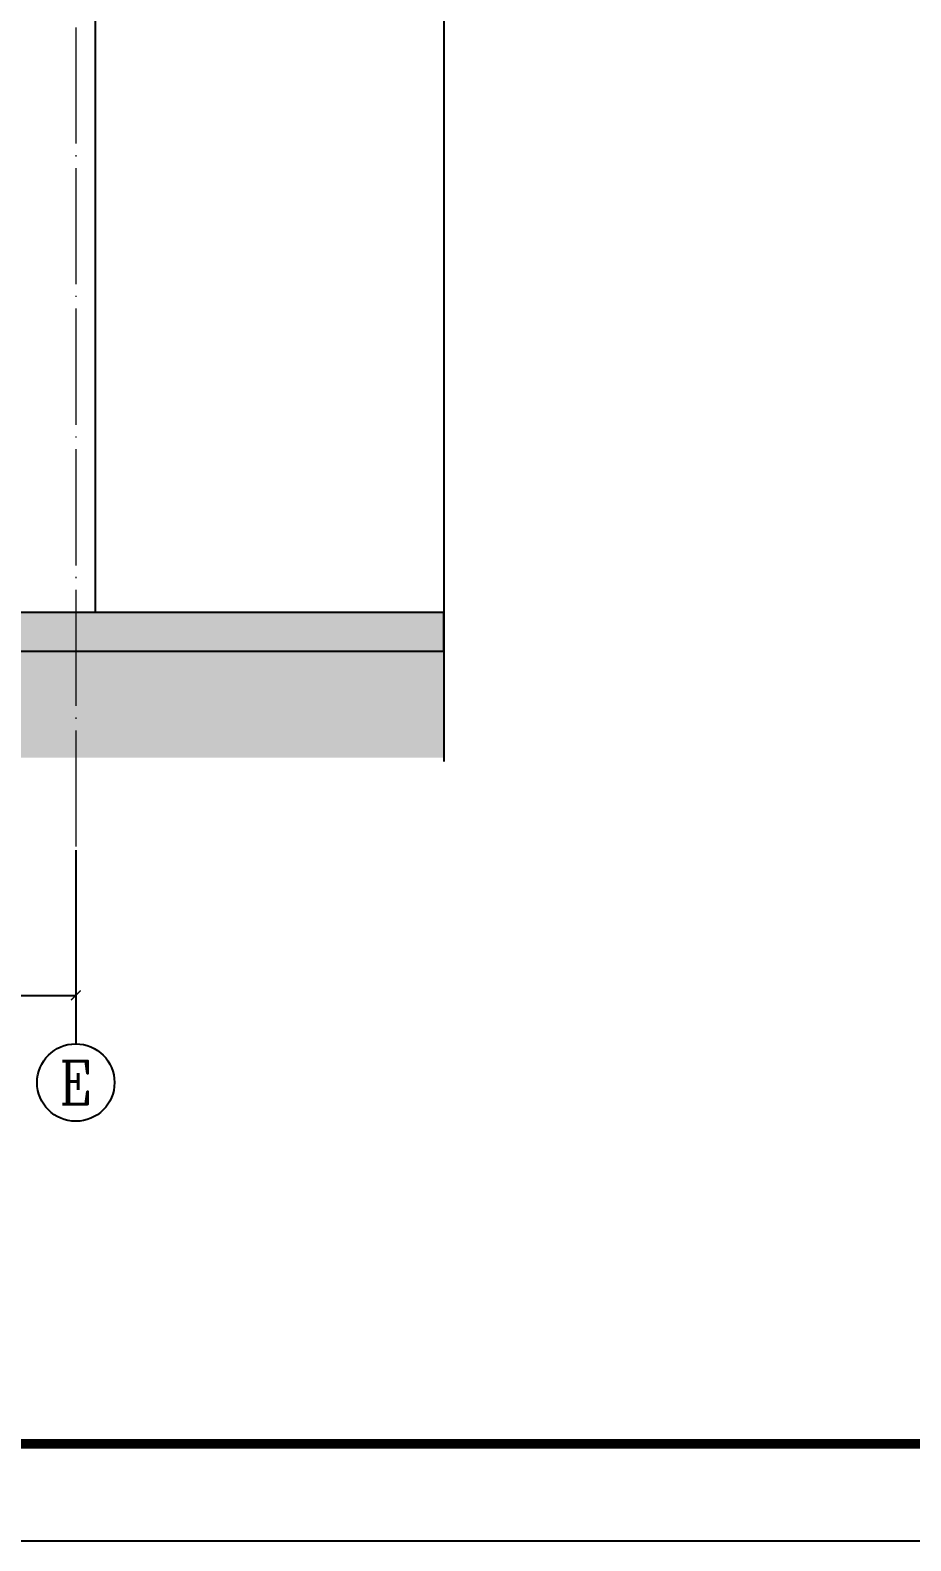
# Model space of a CAD drawing. Extents: x -461650 to 361314, y 245336 to 769729.
# Drawn here: x 287800 to 292347, y 704073 to 711874 of the extents above; entities that cross this region are included whole.
import ezdxf
from ezdxf.enums import TextEntityAlignment as Align

# ---------------------------------------------------------------- set-up
doc = ezdxf.new("R2010")
doc.units = 0
doc.header["$LTSCALE"] = 1000
doc.linetypes.add('DOTE', pattern=[2.42, 2, -0.2, 0.02, -0.2])
doc.layers.get('0').update_dxf_attribs({"linetype": 'CONTINUOUS'})
doc.layers.get('DEFPOINTS').update_dxf_attribs({"linetype": 'CONTINUOUS'})
for name, color, linetype in [('-TK', 7, 'CONTINUOUS'), ('A-AXIS_TEXT', 7, 'CONTINUOUS'), ('AXIS', 3, 'CONTINUOUS'), ('DIM_SYMB', 3, 'CONTINUOUS'), ('WALL', 5, 'CONTINUOUS'), ('看线', 251, 'CONTINUOUS')]:
    doc.layers.add(name, color=color, linetype=linetype)
for name, color, linetype, lineweight in [('AXIS_TEXT', 7, 'CONTINUOUS', 20), ('DOTE', 19, 'DOTE', 9), ('PUB_HATCH', 8, 'CONTINUOUS', 9), ('填充', 251, 'CONTINUOUS', 5)]:
    doc.layers.add(name, color=color, linetype=linetype, lineweight=lineweight)
doc.styles.add('_TCH_AXIS', font='COMPLEX', dxfattribs={"bigfont": 'GBCBIG'})
doc.styles.add('_TCH_DIM_T3', font='SIMPLEX', dxfattribs={"width": 0.705882, "bigfont": 'GBCBIG'})
doc.styles.add('COMPLEX', font='COMPLEX')
doc.dimstyles.new('_TCH_ARCH&&50', dxfattribs={"dimtxt": 157.5, "dimasz": 50, "dimexe": 125, "dimexo": 150, "dimgap": 58.75, "dimtad": 1, "dimdec": 0, "dimzin": 0, "dimdsep": 46, "dimtxsty": '_TCH_DIM_T3', "dimblk": 'ARCHTICK', "dimcen": 0.09, "dimclrt": 7, "dimazin": 0, "dimtfac": 1, "dimtdec": 0, "dimtix": 1, "dimtmove": 2, "dimatfit": 3, "dimldrblk": 'ARCHTICK', "dimfxl": 0, "dimtolj": 1, "dimtzin": 0, "dimarcsym": 0})

# ---------------------------------------------------------------- blocks, each defined once
blk = doc.blocks.new('A1')
blk.add_lwpolyline([(0, 59400), (0, 0), (84100, 0), (84100, 59400)], close=True)
at = {"const_width": 100}
blk.add_lwpolyline([(2500, 58400), (2500, 1000), (83100, 1000), (83100, 58400)], close=True, dxfattribs=at)
blk = doc.blocks.new('_ArchTick')
at = {"color": 0, "linetype": 'ByBlock', "const_width": 0.15}
blk.add_lwpolyline([(-0.5, -0.5), (0.5, 0.5)], dxfattribs=at)
blk = doc.blocks.new('*D1462')
at = {"layer": 'AXIS', "color": 0, "lineweight": -2}
for p, q in [((285935.8, 707489.3), (285935.8, 706764.3)), ((288035.8, 707489.3), (288035.8, 706764.3)), ((285935.8, 706889.3), (288035.8, 706889.3))]:
    blk.add_line(p, q, dxfattribs=at)
at = {"layer": 'DEFPOINTS', "color": 0}
for p in [(285935.8, 707639.3), (288035.8, 707639.3), (288035.8, 706889.3)]:
    blk.add_point(p, dxfattribs=at)
at = {"layer": 'AXIS', "color": 0, "lineweight": -2, "xscale": 50, "yscale": 50, "zscale": 50, "rotation": 180}
blk.add_blockref('_ArchTick', (285935.8, 706889.3), dxfattribs=at)
at = {"layer": 'AXIS', "color": 0, "lineweight": -2, "xscale": 50, "yscale": 50, "zscale": 50}
blk.add_blockref('_ArchTick', (288035.8, 706889.3), dxfattribs=at)
at = {"layer": 'AXIS', "color": 7, "insert": (286985.8, 707026.8), "char_height": 157.5, "attachment_point": 5, "style": '_TCH_DIM_T3'}
blk.add_mtext('\\A1;2100', dxfattribs=at)
blk = doc.blocks.new('_AXISO')
blk.add_circle((0, 0), 0.5)
at = {"layer": 'A-AXIS_TEXT', "style": 'COMPLEX', "width": 1.041667}
blk.add_attdef('A', text='', height=0.56, dxfattribs=at).set_placement((-0.25, -0.28), (0.25, -0.28), align=Align.FIT)

msp = doc.modelspace()

# ---------------------------------------------------------------- hatches: boundary and pattern name
at = {"layer": 'PUB_HATCH'}
h = msp.add_hatch(dxfattribs=at)
h.set_pattern_fill('钢筋混凝土', color=256, scale=30, style=0)
h.set_pattern_definition([(45, (-677627.57, 806144.725), (-53.0330086, 53.0330086), []), (50, (-677627.57, 806144.73), (215.178055, -18.82564), [22.5, -247.5]), (355, (-677627.57, 806144.73), (-41.6254, 225.65764), [18, -198]), (100.4514, (-677609.64, 806143.16), (173.552815, 206.831863), [19.122057, -210.342634]), (46.1842, (-677627.57, 806204.73), (320.172315, -49.655704), [33.75, -371.25]), (96.6356, (-677600.9, 806200.6), (280.39881, 292.23536), [28.68309, -315.5139]), (351.1842, (-677627.57, 806204.73), (280.39858, 292.23558), [27, -297]), (21, (-677597.57, 806189.73), (179.072116, -120.785667), [22.5, -247.5]), (326, (-677597.57, 806189.73), (72.9946, 217.545014), [18, -198]), (71.4514, (-677582.65, 806179.66), (252.06679, 96.75915), [19.122057, -210.342634]), (37.5, (-677627.57, 806144.725), (3.6479566, 99.868156), [0, -195.6, 0, -201, 0, -198.75]), (7.5, (-677627.57, 806144.73), (78.920861, 118.323514), [0, -114.6, 0, -191.1, 0, -75.75]), (327.5, (-677694.47, 806144.725), (160.146731, -6.7664615), [0, -75, 0, -234, 0, -310.5]), (317.5, (-677724.47, 806144.73), (174.95585, 30.031495), [0, -97.5, 0, -155.4, 0, -220.5])])
h.paths.add_polyline_path([(289935.8, 708866.31), (280385.76, 708866.31), (280185.76, 708666.31), (289935.8, 708666.31)])
at = {"layer": '填充'}
h = msp.add_hatch(dxfattribs=at)
h.set_pattern_fill('EARTH', color=250, scale=50, angle=45, style=0)
h.set_pattern_definition([(45, (122413.73, 845750.38), (0, 224.5064), [158.75, -158.75]), (45, (122371.63, 845792.47), (0, 224.5064), [158.75, -158.75]), (45, (122329.54, 845834.57), (0, 224.5064), [158.75, -158.75]), (135, (122329.54, 845862.63), (-224.5064, 0), [158.75, -158.75]), (135, (122371.63, 845904.73), (-224.5064, 0), [158.75, -158.75]), (135, (122413.73, 845946.82), (-224.5064, 0), [158.75, -158.75])])
h.paths.add_polyline_path([(279635.76, 708666.66), (279635.76, 708116.41), (289935.8, 708116.41), (289935.8, 708666.66)])

# ---------------------------------------------------------------- linework, layer by layer
at = {"layer": 'AXIS'}
msp.add_line((288035.76, 707639.31), (288035.76, 706639.31), dxfattribs=at)
at = {"layer": 'DIM_SYMB'}
msp.add_lwpolyline([(289935.8, 732216.31), (289935.8, 720213.17), (290040.8, 720174.95), (289830.8, 720137.92), (289935.8, 720100.67), (289935.8, 708097.53)], dxfattribs=at)
at = {"layer": 'DOTE', "color": 1, "linetype": 'DOTE', "ltscale": 0.3}
msp.add_line((288035.74, 732216.31), (288035.76, 707639.31), dxfattribs=at)
at = {"layer": 'WALL'}
for p, q in [((289935.8, 708866.31), (280385.76, 708866.31)), ((289935.8, 708666.31), (289935.8, 708866.31)), ((289935.8, 708666.31), (280185.76, 708666.31))]:
    msp.add_line(p, q, dxfattribs=at)
at = {"layer": '看线', "color": 252}
msp.add_line((288135.9, 712066.31), (288135.9, 708866.31), dxfattribs=at)

# ---------------------------------------------------------------- block references
at = {"layer": '-TK', "xscale": 0.5, "yscale": 0.5, "zscale": 0.5}
msp.add_blockref('A1', (254843.14, 704072.91), dxfattribs=at)
at = {"layer": 'AXIS'}
ref = msp.add_blockref('_AXISO', (288035.76, 706439.31), dxfattribs=dict(at, xscale=400, yscale=400, zscale=400))
ref.add_attrib('A', 'E', dxfattribs={"layer": 'AXIS_TEXT', "height": 222.72, "style": '_TCH_AXIS'}).set_placement((287950.91, 706327.95), (288120.6, 706327.95), align=Align.FIT)

# ---------------------------------------------------------------- dimensions: what is measured, and where the dimension line sits
dim = msp.add_aligned_dim(p1=(285935.76, 707639.31), p2=(288035.76, 707639.31), distance=-750, dimstyle='_TCH_ARCH&&50', dxfattribs=at)
dim.commit()
dim.dimension.update_dxf_attribs({"geometry": '*D1462', "text_midpoint": (286985.76, 707026.81)})

doc.saveas('drawing.dxf')
